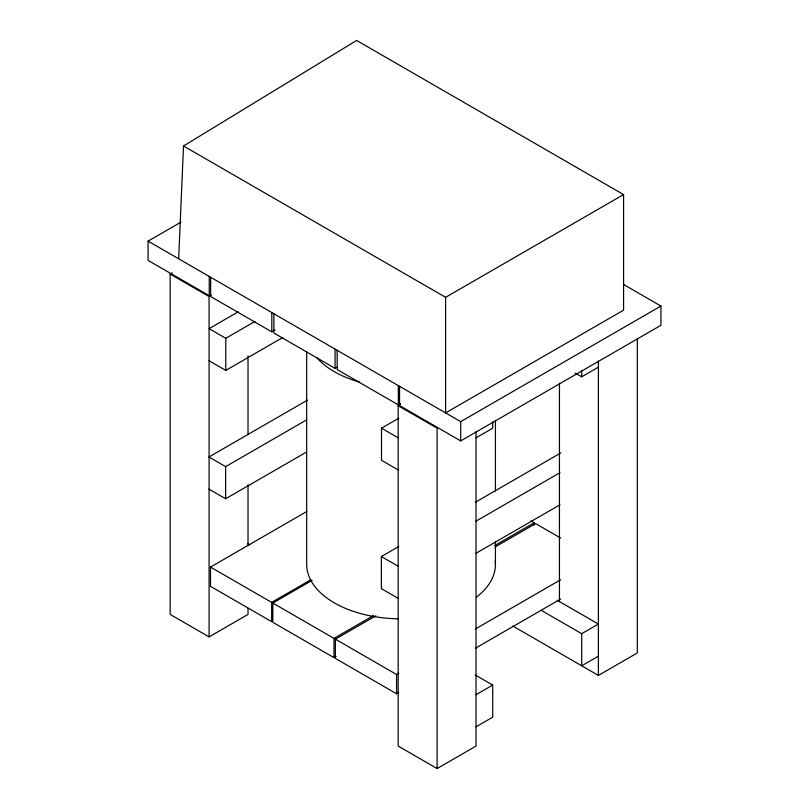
<?xml version="1.0" encoding="UTF-8"?>
<svg xmlns="http://www.w3.org/2000/svg" width="809" height="809" viewBox="0 0 809 809"><rect width="100%" height="100%" fill="white"/><g stroke="black" fill="none" stroke-linecap="round" stroke-linejoin="round"><path stroke-width="1.21" d="M178.658 258.789L183.522 146.004L356.627 40.45L623.577 194.575L623.577 310.16L445.607 412.914L445.607 297.318L183.522 146.004M209.248 276.456L209.248 295.72L148.067 260.397L148.067 241.133L180.892 222.182M248.019 608.408L248.019 614.425L209.086 636.905L170.153 614.425L170.153 274.069L172.317 272.825M170.153 274.069L209.086 296.549L211.25 295.295M238.281 311.799L209.086 328.656L225.772 338.293L254.966 321.436M210.633 277.254L210.633 296.519L271.814 331.842L275.1 329.941M209.086 360.763L225.772 370.401L282.665 337.555M445.607 297.318L623.577 194.575M273.897 313.781L273.897 333.045L335.078 368.358L337.262 367.094M307.41 400.152L208.944 457.004L225.63 466.631L306.591 419.891M208.944 489.111L225.63 498.748L306.591 452.009M337.161 350.297L337.161 369.561L398.341 404.884L400.526 403.62M476.036 431.652L476.036 746.07L437.103 768.55L398.17 746.07L398.17 405.713L400.334 404.47M398.17 469.938L381.494 460.301L381.494 428.194L398.797 418.202M148.067 241.133L460.715 421.631L660.933 306.045L660.933 325.309L460.715 440.905L399.545 405.582L399.545 386.318M210.502 567.069L271.672 602.392L271.672 621.656L210.502 586.333L210.502 567.069L306.783 511.49M476.036 437.831L492.721 428.194L492.721 422.015M575.209 373.07L581.701 376.822L598.387 367.185M271.672 602.392L311.06 579.649M336.18 656.372L333.996 657.636L272.815 622.313L272.815 603.049L312.203 580.316M398.038 598.286L381.352 588.649L381.352 556.541L398.857 546.439M475.439 502.217L560.779 452.949M475.712 521.33L559.959 472.689M475.712 553.437L559.959 504.796M272.815 603.049L333.996 638.372L373.384 615.629M494.825 545.519L534.203 522.776L534.203 525.183M398.746 692.494L396.562 693.758L335.381 658.435L335.381 639.171L375.861 615.801M495.118 546.955L535.598 523.585L560.718 538.086M335.381 639.171L396.562 674.494L398.746 673.23M475.328 629.018L560.667 579.75M475.328 648.282L560.667 599.014M476.036 694.698L492.721 685.071L492.721 717.178L476.036 726.806M541.221 610.32L581.701 633.69L598.387 624.063L557.27 600.318M598.387 656.17L581.701 665.797L581.701 633.69M512.775 626.004L598.387 675.434L637.32 652.954L637.32 339.072M623.79 284.596L660.933 306.045M398.17 405.713L437.103 428.194L437.103 768.55M381.494 428.194L398.17 437.831M530.926 520.885L534.203 522.776M381.352 556.541L398.038 566.169M247.655 543.577L249.839 544.841M475.217 674.959L492.721 685.071M598.387 361.016L598.387 675.434M581.701 370.643L581.701 376.822M559.454 383.132L559.454 601.583M495.432 420.316L495.432 491.063M495.432 541.595L495.432 564.338M460.715 421.631L460.715 440.905M398.341 385.62L398.341 404.884M396.562 674.494L396.562 693.758M335.078 349.094L335.078 368.358M333.996 638.372L333.996 657.636M306.672 352.097L306.672 564.338A94.38 54.486 0 0 0 398.594 618.814M271.814 312.577L271.814 331.842M248.019 355.97L248.019 434.251M248.019 484.763L248.019 545.377M225.772 338.293L225.772 370.401M225.63 466.631L225.63 498.748M209.086 296.549L209.086 636.905M495.229 560.789A94.38 54.486 0 0 1 476.43 597.133M359.57 382.101A94.38 54.486 0 0 1 316.622 357.507"/></g></svg>
